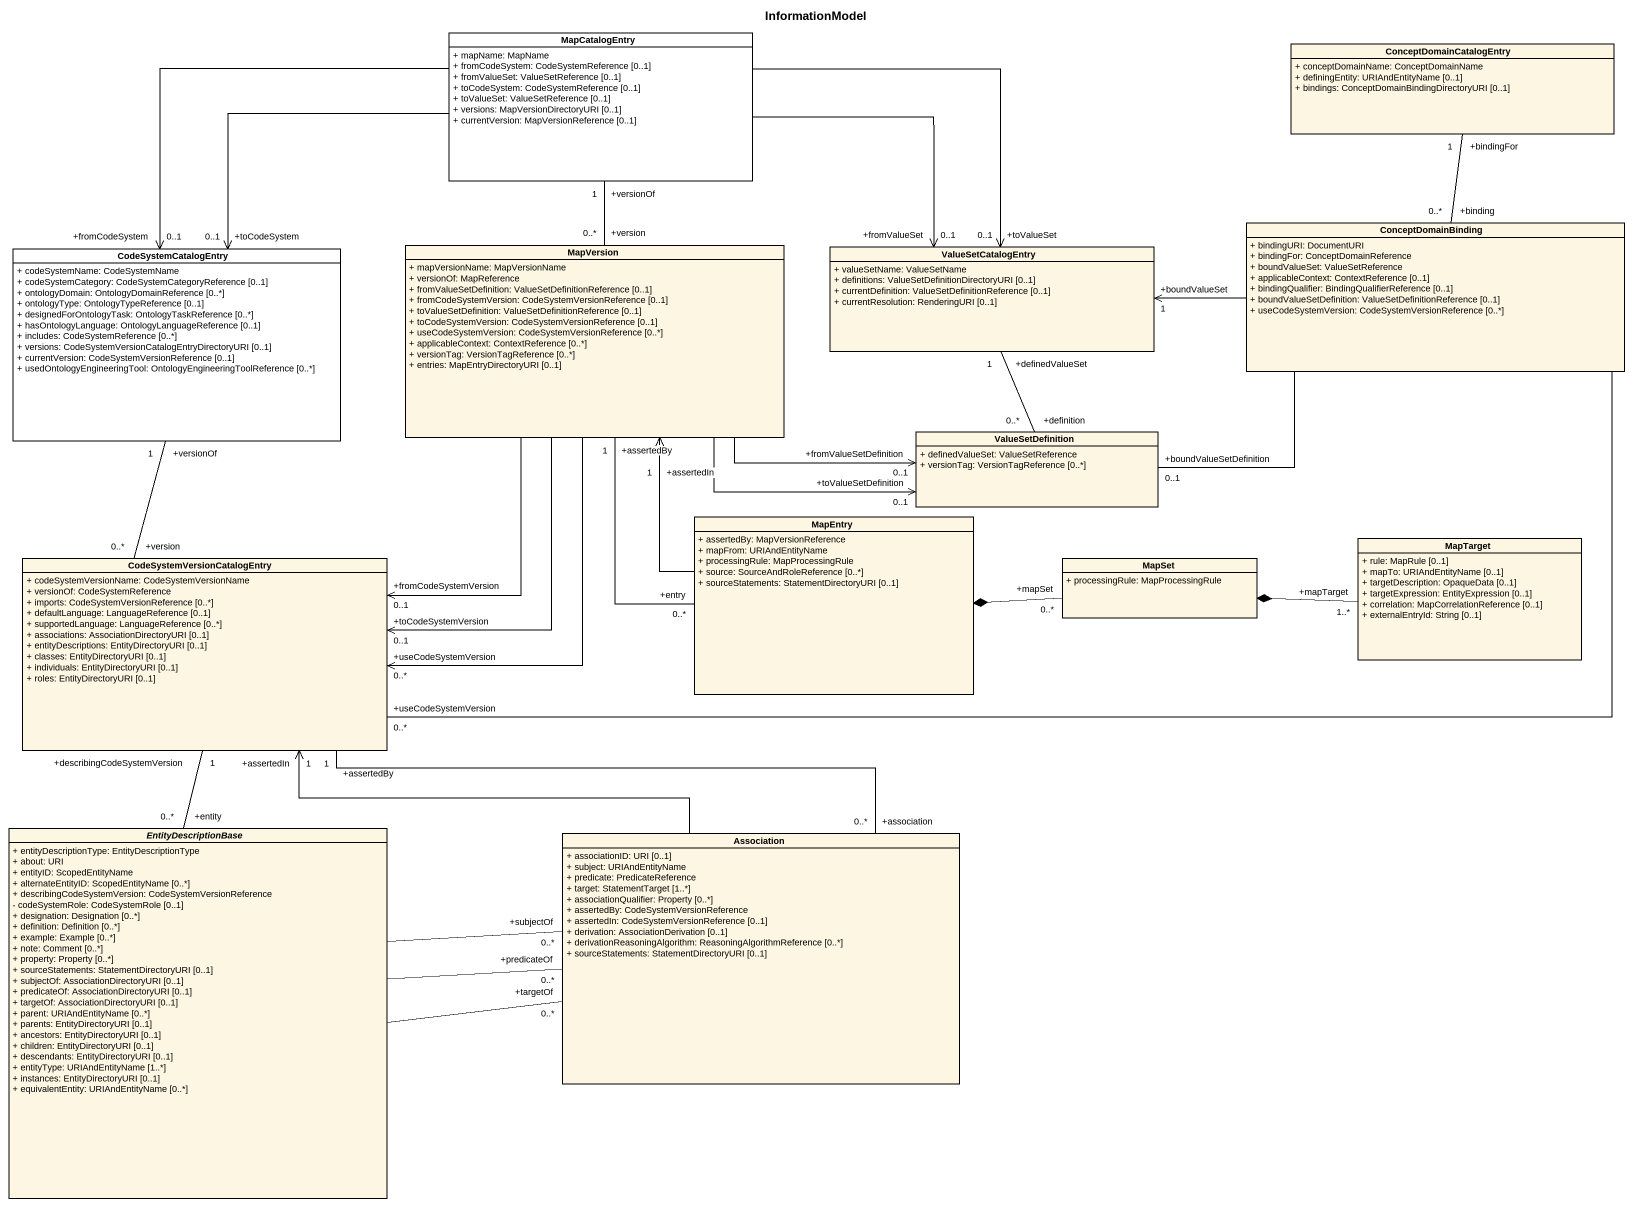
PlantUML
@startuml
title InformationModel
hide circle
hide empty members
skinparam classAttributeIconSize 0
class MapCatalogEntry #FFFFFF {
  + mapName: MapName
  + fromCodeSystem: CodeSystemReference [0..1]
  + fromValueSet: ValueSetReference [0..1]
  + toCodeSystem: CodeSystemReference [0..1]
  + toValueSet: ValueSetReference [0..1]
  + versions: MapVersionDirectoryURI [0..1]
  + currentVersion: MapVersionReference [0..1]
}
class ConceptDomainCatalogEntry {
  + conceptDomainName: ConceptDomainName
  + definingEntity: URIAndEntityName [0..1]
  + bindings: ConceptDomainBindingDirectoryURI [0..1]
}
class CodeSystemCatalogEntry #FFFFFF {
  + codeSystemName: CodeSystemName
  + codeSystemCategory: CodeSystemCategoryReference [0..1]
  + ontologyDomain: OntologyDomainReference [0..*]
  + ontologyType: OntologyTypeReference [0..1]
  + designedForOntologyTask: OntologyTaskReference [0..*]
  + hasOntologyLanguage: OntologyLanguageReference [0..1]
  + includes: CodeSystemReference [0..*]
  + versions: CodeSystemVersionCatalogEntryDirectoryURI [0..1]
  + currentVersion: CodeSystemVersionReference [0..1]
  + usedOntologyEngineeringTool: OntologyEngineeringToolReference [0..*]
}
class MapVersion {
  + mapVersionName: MapVersionName
  + versionOf: MapReference
  + fromValueSetDefinition: ValueSetDefinitionReference [0..1]
  + fromCodeSystemVersion: CodeSystemVersionReference [0..1]
  + toValueSetDefinition: ValueSetDefinitionReference [0..1]
  + toCodeSystemVersion: CodeSystemVersionReference [0..1]
  + useCodeSystemVersion: CodeSystemVersionReference [0..*]
  + applicableContext: ContextReference [0..*]
  + versionTag: VersionTagReference [0..*]
  + entries: MapEntryDirectoryURI [0..1]
}
class ValueSetCatalogEntry {
  + valueSetName: ValueSetName
  + definitions: ValueSetDefinitionDirectoryURI [0..1]
  + currentDefinition: ValueSetDefinitionReference [0..1]
  + currentResolution: RenderingURI [0..1]
}
class ConceptDomainBinding {
  + bindingURI: DocumentURI
  + bindingFor: ConceptDomainReference
  + boundValueSet: ValueSetReference
  + applicableContext: ContextReference [0..1]
  + bindingQualifier: BindingQualifierReference [0..1]
  + boundValueSetDefinition: ValueSetDefinitionReference [0..1]
  + useCodeSystemVersion: CodeSystemVersionReference [0..*]
}
class ValueSetDefinition {
  + definedValueSet: ValueSetReference
  + versionTag: VersionTagReference [0..*]
}
class MapEntry {
  + assertedBy: MapVersionReference
  + mapFrom: URIAndEntityName
  + processingRule: MapProcessingRule
  + source: SourceAndRoleReference [0..*]
  + sourceStatements: StatementDirectoryURI [0..1]
}
class "CodeSystemVersionCatalogEntry" as CodeSystemVersionCatalogEntr {
  + codeSystemVersionName: CodeSystemVersionName
  + versionOf: CodeSystemReference
  + imports: CodeSystemVersionReference [0..*]
  + defaultLanguage: LanguageReference [0..1]
  + supportedLanguage: LanguageReference [0..*]
  + associations: AssociationDirectoryURI [0..1]
  + entityDescriptions: EntityDirectoryURI [0..1]
  + classes: EntityDirectoryURI [0..1]
  + individuals: EntityDirectoryURI [0..1]
  + roles: EntityDirectoryURI [0..1]
}
class MapSet {
  + processingRule: MapProcessingRule
}
class MapTarget {
  + rule: MapRule [0..1]
  + mapTo: URIAndEntityName [0..1]
  + targetDescription: OpaqueData [0..1]
  + targetExpression: EntityExpression [0..1]
  + correlation: MapCorrelationReference [0..1]
  + externalEntryId: String [0..1]
}
abstract class EntityDescriptionBase {
  + entityDescriptionType: EntityDescriptionType
  + about: URI
  + entityID: ScopedEntityName
  + alternateEntityID: ScopedEntityName [0..*]
  + describingCodeSystemVersion: CodeSystemVersionReference
  - codeSystemRole: CodeSystemRole [0..1]
  + designation: Designation [0..*]
  + definition: Definition [0..*]
  + example: Example [0..*]
  + note: Comment [0..*]
  + property: Property [0..*]
  + sourceStatements: StatementDirectoryURI [0..1]
  + subjectOf: AssociationDirectoryURI [0..1]
  + predicateOf: AssociationDirectoryURI [0..1]
  + targetOf: AssociationDirectoryURI [0..1]
  + parent: URIAndEntityName [0..*]
  + parents: EntityDirectoryURI [0..1]
  + ancestors: EntityDirectoryURI [0..1]
  + children: EntityDirectoryURI [0..1]
  + descendants: EntityDirectoryURI [0..1]
  + entityType: URIAndEntityName [1..*]
  + instances: EntityDirectoryURI [0..1]
  + equivalentEntity: URIAndEntityName [0..*]
}
class Association {
  + associationID: URI [0..1]
  + subject: URIAndEntityName
  + predicate: PredicateReference
  + target: StatementTarget [1..*]
  + associationQualifier: Property [0..*]
  + assertedBy: CodeSystemVersionReference
  + assertedIn: CodeSystemVersionReference [0..1]
  + derivation: AssociationDerivation [0..1]
  + derivationReasoningAlgorithm: ReasoningAlgorithmReference [0..*]
  + sourceStatements: StatementDirectoryURI [0..1]
}
MapCatalogEntry -left-> "+toCodeSystem\n0..1" CodeSystemCatalogEntry
MapCatalogEntry -left-> "+fromCodeSystem\n0..1" CodeSystemCatalogEntry
MapCatalogEntry "+versionOf\n1" -- "+version\n0..*" MapVersion
MapCatalogEntry -right-> "+fromValueSet\n0..1" ValueSetCatalogEntry
MapCatalogEntry -right-> "+toValueSet\n0..1" ValueSetCatalogEntry
ConceptDomainCatalogEntry "+bindingFor\n1" -- "+binding\n0..*" ConceptDomainBinding
CodeSystemCatalogEntry "+versionOf\n1" -- "+version\n0..*" CodeSystemVersionCatalogEntr
MapVersion -right-> "+fromValueSetDefinition\n0..1" ValueSetDefinition
MapVersion -right-> "+toValueSetDefinition\n0..1" ValueSetDefinition
MapVersion "+assertedBy\n1" -- "+entry\n0..*" MapEntry
MapVersion --> "+useCodeSystemVersion\n0..*" CodeSystemVersionCatalogEntr
MapVersion --> "+toCodeSystemVersion\n0..1" CodeSystemVersionCatalogEntr
ConceptDomainBinding -left-> "+boundValueSet\n1" ValueSetCatalogEntry
ConceptDomainBinding -left- "+boundValueSetDefinition\n0..1" ValueSetDefinition
ConceptDomainBinding -left- "+useCodeSystemVersion\n0..*" CodeSystemVersionCatalogEntr
ValueSetDefinition "+definition\n0..*" -up- "+definedValueSet\n1" ValueSetCatalogEntry
MapEntry -up-> "+assertedIn\n1" MapVersion
CodeSystemVersionCatalogEntr "+fromCodeSystemVersion\n0..1" <-up- MapVersion
CodeSystemVersionCatalogEntr "+describingCodeSystemVersion\n1" -- "+entity\n0..*" EntityDescriptionBase
CodeSystemVersionCatalogEntr "+assertedBy\n1" -right- "+association\n0..*" Association
MapSet "+mapSet\n0..*" -left-* MapEntry
MapTarget "+mapTarget\n1..*" -left-* MapSet
EntityDescriptionBase -right- "+predicateOf\n0..*" Association
EntityDescriptionBase -right- "+subjectOf\n0..*" Association
EntityDescriptionBase -right- "+targetOf\n0..*" Association
Association -left-> "+assertedIn\n1" CodeSystemVersionCatalogEntr
@enduml
